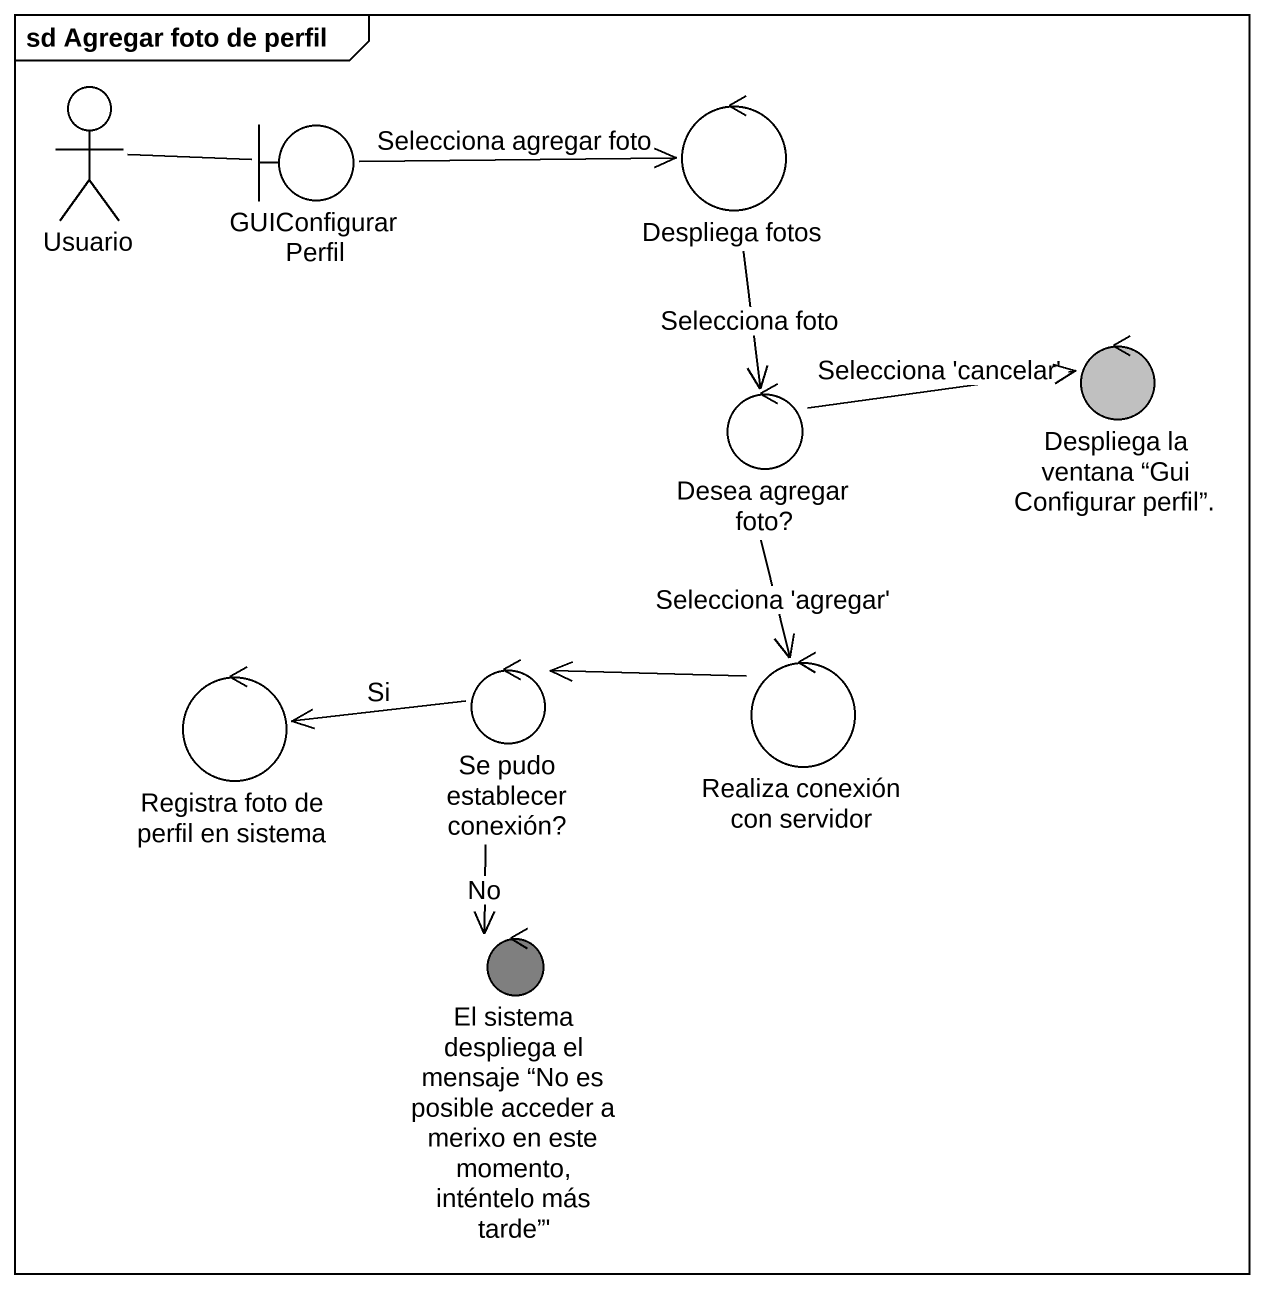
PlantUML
@startuml
mainframe sd Agregar foto de perfil
actor Usuario
boundary GUIConfigurarPerfil
control "Despliega fotos" as Despliega_fotos
control "Despliega la ventana “Gui Configurar perfil”." as Despliega_la_ventana_Gui #C0C0C0
control "Desea agregar foto?" as Desea_agregar_foto
control "Registra foto de perfil en sistema" as Registra_foto_de_perfil_en
control "Se pudo establecer conexión?" as Se_pudo_establecer_conexión
control "Realiza conexión con servidor" as Realiza_conexión_con
control "El sistema despliega el mensaje “No es posible acceder a merixo en este momento, inténtelo más tarde”'" as El_sistema_despliega_el #7F7F7F
Usuario -right- GUIConfigurarPerfil
GUIConfigurarPerfil -right-> Despliega_fotos : Selecciona agregar foto
Despliega_fotos --> Desea_agregar_foto : Selecciona foto
Desea_agregar_foto -right-> Despliega_la_ventana_Gui : Selecciona 'cancelar'
Desea_agregar_foto --> Realiza_conexión_con : Selecciona 'agregar'
Se_pudo_establecer_conexión -left-> Registra_foto_de_perfil_en : Si
Se_pudo_establecer_conexión --> El_sistema_despliega_el : No
Realiza_conexión_con -left-> Se_pudo_establecer_conexión
@enduml
